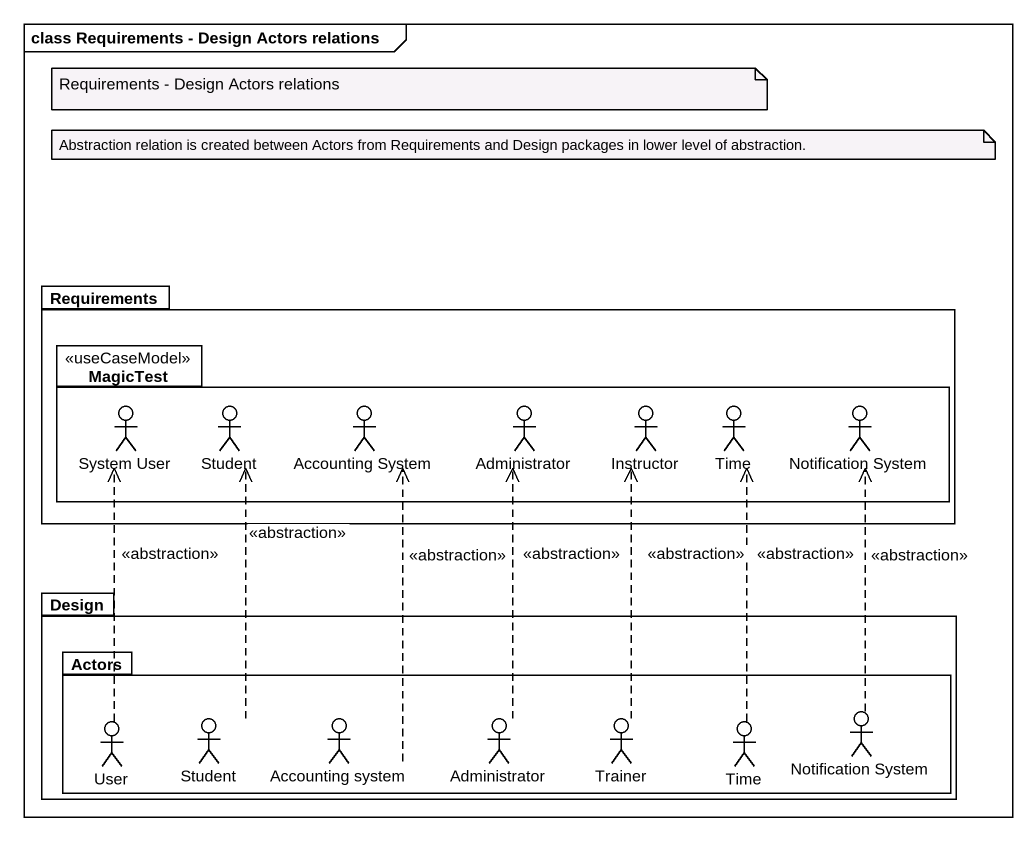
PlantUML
@startuml
mainframe class Requirements - Design Actors relations
package Requirements {
  package MagicTest <<useCaseModel>> {
    actor "System User" as System_User
    actor Student
    actor "Accounting System" as Accounting_System
    actor Administrator
    actor Instructor
    actor Time
    actor "Notification System" as Notification_System
  }
}
package Design {
  package Actors {
    actor "Notification System" as Notification_System_2
    actor User
    actor "Student" as Student_2
    actor "Accounting system" as Accounting_system
    actor "Administrator" as Administrator_2
    actor Trainer
    actor "Time" as Time_2
  }
}
Notification_System_2 .up.> Notification_System : <<abstraction>>
User .up.> System_User : <<abstraction>>
Student_2 .up.> Student : <<abstraction>>
Accounting_system .up.> Accounting_System : <<abstraction>>
Administrator_2 .up.> Administrator : <<abstraction>>
Trainer .up.> Instructor : <<abstraction>>
Time_2 .up.> Time : <<abstraction>>
note as N1
  Requirements - Design Actors relations
end note
note as N2
  Abstraction relation is created between Actors from Requirements and Design packages in lower level of abstraction.
end note
@enduml
